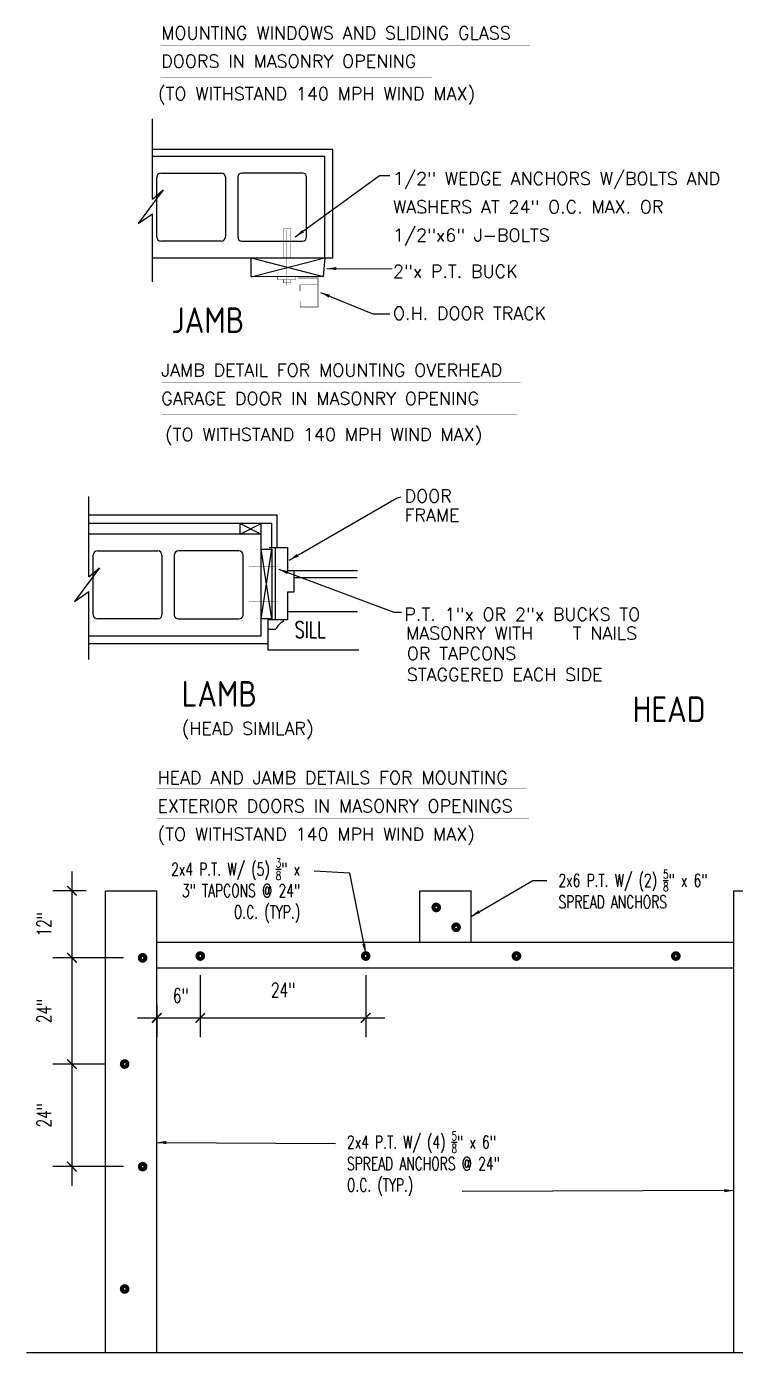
# Model space of a CAD drawing. Header units: inches. Extents: x -25328 to 8149, y -5530 to 4336.
# Drawn here: x 1924.4 to 2145.4, y -2818.2 to -2404.7 of the extents above; entities that cross this region are included whole.
import ezdxf

# ---------------------------------------------------------------- set-up
doc = ezdxf.new("R2010")
doc.units = ezdxf.units.IN
doc.header["$LTSCALE"] = 16
doc.header["$MEASUREMENT"] = 0
doc.layers.get('0').update_dxf_attribs({"linetype": 'CONTINUOUS'})
doc.layers.get('DEFPOINTS').update_dxf_attribs({"linetype": 'CONTINUOUS'})
for name, color, linetype in [('CONC', 3, 'CONTINUOUS'), ('DIM', 5, 'CONTINUOUS'), ('DIMS', 5, 'CONTINUOUS'), ('HATCH', 8, 'CONTINUOUS'), ('NOTE', 11, 'CONTINUOUS'), ('TEXT', 11, 'CONTINUOUS'), ('WALLS EXT', 6, 'CONTINUOUS')]:
    doc.layers.add(name, color=color, linetype=linetype)
doc.styles.add('HALLDIMTEXT', font='archs.shx')
doc.styles.add('NOTES', font='romant.shx', dxfattribs={"width": 0.7, "height": 4.5})
doc.styles.add('PAYTAS RM', font='romans.shx', dxfattribs={"width": 0.7, "height": 4.5})
doc.styles.add('PAYTS NOTES', font='romans.shx', dxfattribs={"width": 0.7, "height": 4.5})
doc.styles.add('STYLEDJ', font='simplex.shx', dxfattribs={"width": 0.7})
doc.dimstyles.new('DIM- PAYTAS', dxfattribs={"dimscale": 48, "dimtxt": 0.1, "dimasz": 0.0625, "dimexe": 0.125, "dimexo": 0.125, "dimgap": 0.125, "dimtad": 1, "dimdec": 1, "dimzin": 3, "dimdsep": 46, "dimlunit": 4, "dimtxsty": 'PAYTAS RM', "dimblk": 'ARCHTICK', "dimcen": 0.09, "dimdle": 0.125, "dimclrd": 5, "dimclre": 5, "dimclrt": 11, "dimadec": 0, "dimazin": 0, "dimtfac": 1, "dimtdec": 1, "dimtofl": 0, "dimtmove": 2, "dimatfit": 3, "dimfxl": 0, "dimfrac": 2, "dimtolj": 1, "dimtzin": 3, "dimarcsym": 0})

# ---------------------------------------------------------------- blocks, each defined once
blk = doc.blocks.new('_ArchTick')
at = {"color": 0, "linetype": 'ByBlock', "const_width": 0.15}
blk.add_lwpolyline([(-0.5, -0.5), (0.5, 0.5)], dxfattribs=at)
blk = doc.blocks.new('*D34')
at = {"layer": 'DEFPOINTS', "color": 0, "linetype": 'Continuous', "transparency": 16777216}
for p in [(1960.57, -2695.14), (1938.52, -2728.25), (1954.96, -2728.25)]:
    blk.add_point(p, dxfattribs=at)
at = {"layer": 'DIM', "color": 5, "linetype": 'Continuous', "lineweight": -2, "transparency": 16777216}
for p, q in [((1938.52, -2689.14), (1938.52, -2734.25)), ((1954.57, -2695.14), (1932.52, -2695.14)), ((1948.96, -2728.25), (1932.52, -2728.25))]:
    blk.add_line(p, q, dxfattribs=at)
at = {"layer": 'DIM', "color": 5, "linetype": 'Continuous', "lineweight": -2, "transparency": 16777216, "xscale": 3, "yscale": 3, "zscale": 3}
for p, rotation in [((1938.52, -2695.14), 90), ((1938.52, -2728.25), 270)]:
    blk.add_blockref('_ArchTick', p, dxfattribs=dict(at, rotation=rotation))
at = {"layer": 'DIM', "color": 11, "linetype": 'Continuous', "transparency": 16777216, "insert": (1929.84, -2711.69), "char_height": 4.5, "attachment_point": 5, "rotation": 90, "style": 'PAYTAS RM'}
blk.add_mtext('\\A1;24"', dxfattribs=at)
blk = doc.blocks.new('*D35')
at = {"layer": 'DEFPOINTS', "color": 0, "linetype": 'Continuous', "transparency": 16777216}
for p in [(1954.96, -2728.25), (1938.52, -2760.24), (1960.57, -2760.24)]:
    blk.add_point(p, dxfattribs=at)
at = {"layer": 'DIM', "color": 5, "linetype": 'Continuous', "lineweight": -2, "transparency": 16777216}
for p, q in [((1938.52, -2722.25), (1938.52, -2766.24)), ((1948.96, -2728.25), (1932.52, -2728.25)), ((1954.57, -2760.24), (1932.52, -2760.24))]:
    blk.add_line(p, q, dxfattribs=at)
at = {"layer": 'DIM', "color": 5, "linetype": 'Continuous', "lineweight": -2, "transparency": 16777216, "xscale": 3, "yscale": 3, "zscale": 3}
for p, rotation in [((1938.52, -2728.25), 90), ((1938.52, -2760.24), 270)]:
    blk.add_blockref('_ArchTick', p, dxfattribs=dict(at, rotation=rotation))
at = {"layer": 'DIM', "color": 11, "linetype": 'Continuous', "transparency": 16777216, "insert": (1929.84, -2744.25), "char_height": 4.5, "attachment_point": 5, "rotation": 90, "style": 'PAYTAS RM'}
blk.add_mtext('\\A1;24"', dxfattribs=at)
blk = doc.blocks.new('*D36')
at = {"layer": 'DEFPOINTS', "color": 0, "linetype": 'Continuous', "transparency": 16777216}
for p in [(1978.55, -2694.58), (2030.13, -2694.58), (2030.13, -2713.87)]:
    blk.add_point(p, dxfattribs=at)
at = {"layer": 'DIM', "color": 5, "linetype": 'Continuous', "lineweight": -2, "transparency": 16777216}
for p, q in [((1978.55, -2700.58), (1978.55, -2719.87)), ((2030.13, -2700.58), (2030.13, -2719.87)), ((1972.55, -2713.87), (2036.13, -2713.87))]:
    blk.add_line(p, q, dxfattribs=at)
at = {"layer": 'DIM', "color": 5, "linetype": 'Continuous', "lineweight": -2, "transparency": 16777216, "xscale": 3, "yscale": 3, "zscale": 3, "rotation": 180}
blk.add_blockref('_ArchTick', (1978.55, -2713.87), dxfattribs=at)
at = {"layer": 'DIM', "color": 5, "linetype": 'Continuous', "lineweight": -2, "transparency": 16777216, "xscale": 3, "yscale": 3, "zscale": 3}
blk.add_blockref('_ArchTick', (2030.13, -2713.87), dxfattribs=at)
at = {"layer": 'DIM', "color": 11, "linetype": 'Continuous', "transparency": 16777216, "insert": (2004.34, -2705.19), "char_height": 4.5, "attachment_point": 5, "style": 'PAYTAS RM'}
blk.add_mtext('\\A1;24"', dxfattribs=at)
blk = doc.blocks.new('*D37')
at = {"layer": 'DEFPOINTS', "color": 0, "linetype": 'Continuous', "transparency": 16777216}
for p in [(1978.55, -2694.58), (1964.96, -2703.87), (1978.55, -2713.87)]:
    blk.add_point(p, dxfattribs=at)
at = {"layer": 'DIM', "color": 5, "linetype": 'Continuous', "lineweight": -2, "transparency": 16777216}
for p, q in [((1978.55, -2700.58), (1978.55, -2719.87)), ((1964.96, -2709.87), (1964.96, -2719.87)), ((1958.96, -2713.87), (1984.55, -2713.87))]:
    blk.add_line(p, q, dxfattribs=at)
at = {"layer": 'DIM', "color": 5, "linetype": 'Continuous', "lineweight": -2, "transparency": 16777216, "xscale": 3, "yscale": 3, "zscale": 3, "rotation": 180}
blk.add_blockref('_ArchTick', (1964.96, -2713.87), dxfattribs=at)
at = {"layer": 'DIM', "color": 5, "linetype": 'Continuous', "lineweight": -2, "transparency": 16777216, "xscale": 3, "yscale": 3, "zscale": 3}
blk.add_blockref('_ArchTick', (1978.55, -2713.87), dxfattribs=at)
at = {"layer": 'DIM', "color": 11, "linetype": 'Continuous', "transparency": 16777216, "insert": (1972.43, -2706.95), "char_height": 4.5, "attachment_point": 5, "style": 'PAYTAS RM'}
blk.add_mtext('\\A1;6"', dxfattribs=at)
blk = doc.blocks.new('*D38')
at = {"layer": 'DEFPOINTS', "color": 0, "linetype": 'Continuous', "transparency": 16777216}
for p in [(1948.96, -2674.2), (1938.52, -2695.14), (1960.57, -2695.14)]:
    blk.add_point(p, dxfattribs=at)
at = {"layer": 'DIM', "color": 5, "linetype": 'Continuous', "lineweight": -2, "transparency": 16777216}
for p, q in [((1938.52, -2668.2), (1938.52, -2701.14)), ((1942.96, -2674.2), (1932.52, -2674.2)), ((1954.57, -2695.14), (1932.52, -2695.14))]:
    blk.add_line(p, q, dxfattribs=at)
at = {"layer": 'DIM', "color": 5, "linetype": 'Continuous', "lineweight": -2, "transparency": 16777216, "xscale": 3, "yscale": 3, "zscale": 3}
for p, rotation in [((1938.52, -2674.2), 90), ((1938.52, -2695.14), 270)]:
    blk.add_blockref('_ArchTick', p, dxfattribs=dict(at, rotation=rotation))
at = {"layer": 'DIM', "color": 11, "linetype": 'Continuous', "transparency": 16777216, "insert": (1929.84, -2684.67), "char_height": 4.5, "attachment_point": 5, "rotation": 90, "style": 'PAYTAS RM'}
blk.add_mtext('\\A1;12"', dxfattribs=at)

msp = doc.modelspace()

# ---------------------------------------------------------------- linework, layer by layer
at = {"layer": 'CONC'}
msp.add_line((1924.36262709, -2818.19738204), (2184.13684181, -2818.19738204), dxfattribs=at)
at = {"layer": 'DIM'}
msp.add_line((1964.96245836, -2713.86807391), (1978.54782679, -2713.86807391), dxfattribs=at)
at = {"layer": 'NOTE'}
for p, q in [((1963.63739422, -2458.5259865), (1963.63739422, -2433.46920632)), ((2019.82747956, -2443.06913512), (1963.63739422, -2443.06913512)), ((2019.82747956, -2476.84140471), (2019.82747956, -2443.06913512)), ((2017.37205368, -2445.19084144), (1963.63739422, -2445.19084144)), ((2017.37205368, -2476.84140471), (2017.37205368, -2445.19084144)), ((1964.9771025, -2470.30693013), (1964.9771025, -2451.67008042)), ((1966.2641025, -2450.38308042), (1985.13005372, -2450.38308042)), ((1986.41705372, -2451.67008042), (1986.41705372, -2470.30693013)), ((1990.24056898, -2451.67008042), (1990.24056898, -2470.30693013)), ((2010.3935202, -2450.38308042), (1991.52756898, -2450.38308042)), ((2011.6805202, -2470.30693013), (2011.6805202, -2451.67008042)), ((1966.9543441, -2455.67656641), (1959.14996702, -2466.14187188)), ((1963.63739422, -2458.5259865), (1966.9543441, -2455.67656641)), ((1959.14996702, -2466.14187188), (1963.63739422, -2463.09601198)), ((1963.63739422, -2484.28686476), (1963.63739422, -2463.09601198)), ((1985.13005372, -2471.59393013), (1966.2641025, -2471.59393013)), ((1991.52756898, -2471.59393013), (2010.3935202, -2471.59393013)), ((1963.63739422, -2476.84140471), (2017.37205368, -2476.84140471)), ((1994.45159003, -2482.71293756), (1994.45159003, -2476.84140471)), ((1994.45159003, -2476.84140471), (2016.86128957, -2482.64911683)), ((1994.45159003, -2482.71293756), (2017.37205368, -2476.84140471)), ((2017.37205368, -2476.84140471), (2016.86128957, -2482.64911683)), ((2017.37205368, -2476.84140471), (2019.82747956, -2476.84140471)), ((2016.86128957, -2482.64911683), (1994.45159003, -2482.71293756)), ((1943.82361128, -2576.3634707), (1943.82361128, -2551.30669052)), ((2002.47619873, -2557.11801041), (1943.82361128, -2557.11801041)), ((2002.47619873, -2567.17106881), (2002.47619873, -2557.11801041)), ((2000.81846929, -2559.65889281), (1943.82361128, -2559.65889281)), ((1997.55827074, -2563.02832564), (1943.82361128, -2563.02832564)), ((1990.98261547, -2559.65889281), (1997.55827074, -2563.02832564)), ((1990.98261547, -2563.02832564), (1997.55827074, -2559.65889281)), ((1990.98261547, -2563.02832564), (1990.98261547, -2559.65889281)), ((1997.55827074, -2563.02832564), (1997.55827074, -2559.65889281)), ((1997.55827074, -2594.67888891), (1997.55827074, -2563.02832564)), ((2000.81846929, -2567.17106881), (2000.81846929, -2559.65889281)), ((1997.55827074, -2589.37617723), (2000.87372745, -2567.66819817)), ((2000.87372745, -2589.37617723), (1997.55827074, -2567.66819817)), ((1997.55827074, -2567.66819817), (2000.87372745, -2567.66819817)), ((2000.04486381, -2567.17106881), (2005.79165545, -2567.17106881)), ((2000.87372745, -2567.66819817), (2000.87372745, -2589.37617723)), ((2001.86836555, -2567.17106881), (2001.86836555, -2589.7628324)), ((2005.79165545, -2567.17106881), (2005.79165545, -2574.29658814)), ((1945.16331956, -2588.14441433), (1945.16331956, -2569.50756462)), ((1946.45031956, -2568.22056462), (1965.31627078, -2568.22056462)), ((1966.60327078, -2569.50756462), (1966.60327078, -2588.14441433)), ((1970.42678604, -2569.50756462), (1970.42678604, -2588.14441433)), ((1990.57973726, -2568.22056462), (1971.71378604, -2568.22056462)), ((1991.86673726, -2588.14441433), (1991.86673726, -2569.50756462)), ((1947.14056116, -2573.51405061), (1939.33618408, -2583.97935608)), ((1943.82361128, -2576.3634707), (1947.14056116, -2573.51405061)), ((2005.79165545, -2574.29658814), (2007.67041316, -2574.29658814)), ((2007.67041316, -2574.29658814), (2007.67041316, -2581.14592499)), ((2007.67041316, -2574.29658814), (2027.53208636, -2574.29658814)), ((2007.67041316, -2576.49403207), (2027.44367374, -2576.49403207)), ((1939.33618408, -2583.97935608), (1943.82361128, -2580.93349618)), ((1943.82361128, -2602.12434896), (1943.82361128, -2580.93349618)), ((2005.79165545, -2581.14592499), (2005.79165545, -2589.7628324)), ((2007.67041316, -2581.14592499), (2005.79165545, -2581.14592499)), ((2005.79165545, -2587.09945692), (2027.53208636, -2587.09945692)), ((1965.31627078, -2589.43141433), (1946.45031956, -2589.43141433)), ((1971.71378604, -2589.43141433), (1990.57973726, -2589.43141433)), ((2000.87372745, -2589.37617723), (1997.55827074, -2589.37617723)), ((1999.59383955, -2589.37617723), (1999.59383955, -2599.11893762)), ((2005.79165545, -2589.7628324), (1999.59383955, -2589.7628324)), ((2004.43916381, -2589.7628324), (2004.43916381, -2590.29260568)), ((1943.82361128, -2594.67888891), (1997.55827074, -2594.67888891)), ((1999.59383955, -2592.64459407), (2002.11895901, -2592.64459407)), ((1999.59383955, -2597.17515049), (1943.82361128, -2597.17515049)), ((1999.59383955, -2599.11893762), (2027.97414725, -2599.11893762))]:
    msp.add_line(p, q, dxfattribs=at)
at = {"layer": 'NOTE', "const_width": 0.1287}
for points in [[(2004.38815009, -2476.84140471), (2004.38815009, -2467.75821472), (2006.7550937, -2467.75821472), (2006.7550937, -2476.84140471)], [(2005.52717072, -2485.52461553), (2005.52717072, -2468.2218646)], [(2002.57683581, -2482.68979762), (2002.57683581, -2483.5807549), (2008.25933359, -2483.5807549), (2008.25933359, -2482.69403316)], [(2004.54477182, -2483.5807549), (2004.54477182, -2484.66144703), (2006.54065628, -2484.66144703), (2006.54065628, -2483.5807549)], [(2015.26105804, -2485.28181203), (2015.26105804, -2483.11189814), (2009.06806338, -2483.11189814)], [(2009.64267245, -2487.32408446), (2009.64267245, -2485.28181203), (2015.26105804, -2485.28181203), (2015.26105804, -2492.1744826), (2009.70651742, -2492.1744826), (2009.70651742, -2490.3874931)], [(2002.79837509, -2573.11244084), (1993.71500254, -2573.11244084)], [(2002.79837509, -2583.88164633), (1993.71500254, -2583.88164633)]]:
    msp.add_lwpolyline(points, dxfattribs=at)
at = {"layer": 'NOTE'}
for centre, radius, start, end in [((1966.2641025, -2451.67008042), 1.287, 90, 180), ((1985.13005372, -2451.67008042), 1.287, 0, 90), ((1991.52756898, -2451.67008042), 1.287, 90, 180), ((2010.3935202, -2451.67008042), 1.287, 0, 90), ((1966.2641025, -2470.30693013), 1.287, 180, 270), ((1985.13005372, -2470.30693013), 1.287, 270, 0), ((1991.52756898, -2470.30693013), 1.287, 180, 270), ((2010.3935202, -2470.30693013), 1.287, 270, 0), ((1946.45031956, -2569.50756462), 1.287, 90, 180), ((1965.31627078, -2569.50756462), 1.287, 0, 90), ((1971.71378604, -2569.50756462), 1.287, 90, 180), ((1990.57973726, -2569.50756462), 1.287, 0, 90), ((1946.45031956, -2588.14441433), 1.287, 180, 270), ((1965.31627078, -2588.14441433), 1.287, 270, 0), ((1971.71378604, -2588.14441433), 1.287, 180, 270), ((1990.57973726, -2588.14441433), 1.287, 270, 0), ((2006.05919162, -2594.2111608), 4.24023164, 112.4614141218, 158.3181074051)]:
    msp.add_arc(centre, radius, start, end, dxfattribs=at)
at = {"layer": 'TEXT', "const_width": 0.1287}
for points in [[(1966.14507669, -2410.64749518), (2081.3568562, -2410.64749518)], [(1966.27765752, -2420.45466134), (2050.73093905, -2420.45466134)], [(1966.4860352, -2515.67472705), (2078.49367096, -2515.67472705)], [(1966.36738264, -2525.75632356), (2077.30714969, -2525.75632356)], [(1964.82591799, -2642.31962079), (2080.31984125, -2642.31962079)], [(1964.99985483, -2651.70862644), (2081.01558642, -2651.70862644)]]:
    msp.add_lwpolyline(points, dxfattribs=at)
at = {"layer": 'WALLS EXT'}
for p, q in [((1948.96245836, -2818.19738204), (1948.96245836, -2674.19738204)), ((1948.96245836, -2674.19738204), (1964.96245836, -2674.19738204)), ((1964.96245836, -2818.19738204), (1964.96245836, -2674.19738204)), ((2046.96245836, -2690.19738204), (2046.96245836, -2674.19738204)), ((2046.96245836, -2674.19738204), (2062.96245836, -2674.19738204)), ((2062.96245836, -2690.19738204), (2062.96245836, -2674.19738204)), ((2144.96245836, -2818.19738204), (2144.96245836, -2674.19738204)), ((2144.96245836, -2674.19738204), (2160.96245836, -2674.19738204)), ((1964.96245836, -2690.19738204), (2144.96245836, -2690.19738204)), ((1964.96245836, -2698.19738204), (2144.96245836, -2698.19738204))]:
    msp.add_line(p, q, dxfattribs=at)
at = {"layer": 'WALLS EXT', "color": 3, "const_width": 1.25}
for points in [[(2053.00470165, -2679.42440354, -1), (2051.25470165, -2679.42440354, -1)], [(2059.18332932, -2685.59790484, -1), (2057.43332932, -2685.59790484, -1)], [(1961.44863049, -2695.13876118, -1), (1959.69863049, -2695.13876118, -1)], [(1979.42282679, -2694.5775346, -1), (1977.67282679, -2694.5775346, -1)], [(2031.00470165, -2694.5775346, -1), (2029.25470165, -2694.5775346, -1)], [(2078.00470165, -2694.5775346, -1), (2076.25470165, -2694.5775346, -1)], [(2127.70996469, -2694.5775346, -1), (2125.95996469, -2694.5775346, -1)], [(1955.83169691, -2728.25116952, -1), (1954.08169691, -2728.25116952, -1)], [(1961.44863049, -2760.24112026, -1), (1959.69863049, -2760.24112026, -1)], [(1955.83169691, -2798.40457229, -1), (1954.08169691, -2798.40457229, -1)]]:
    msp.add_lwpolyline(points, format="xyb", close=True, dxfattribs=at)

# ---------------------------------------------------------------- texts
at = {"layer": 'HATCH', "color": 3, "style": 'HALLDIMTEXT'}
for s, p in [('JAMB', (1969.56375704, -2500.28171509)), ('LAMB', (1972.73591178, -2616.79023888)), ('HEAD', (2113.33522537, -2621.61402974))]:
    msp.add_text(s, height=8, dxfattribs=at).set_placement(p)
at = {"layer": 'NOTE', "style": 'STYLEDJ', "width": 0.7}
msp.add_text('SILL', height=5.148, dxfattribs=at).set_placement((2008.03288333, -2595.37688466))
at = {"layer": 'TEXT', "style": 'PAYTS NOTES'}
for s, p in [('MOUNTING WINDOWS AND SLIDING GLASS', (1966.35257936, -2408.69808915)), ('DOORS IN MASONRY OPENING', (1966.35257936, -2417.523232)), ('(TO WITHSTAND 140 MPH WIND MAX)', (1965.32957757, -2427.64860176)), ('1/2" WEDGE ANCHORS W/BOLTS AND', (2038.64035055, -2454.11698778)), ('WASHERS AT 24" O.C. MAX. OR', (2038.64035055, -2462.94213063)), ('1/2"x6" J-BOLTS', (2038.64035055, -2471.76727349)), ('2"x P.T. BUCK', (2038.61904624, -2483.06099787)), ('O.H. DOOR TRACK', (2038.61904624, -2496.13248557)), ('JAMB DETAIL FOR MOUNTING OVERHEAD', (1966.37724931, -2513.87236291)), ('GARAGE DOOR IN MASONRY OPENING', (1966.37724931, -2522.69750577)), ('(TO WITHSTAND 140 MPH WIND MAX)', (1967.55129195, -2533.93307235)), ('DOOR', (2042.23795794, -2553.12050801)), ('FRAME', (2042.23795794, -2559.06043605)), ('P.T. 1"x OR 2"x BUCKS TO', (2042.20432501, -2590.02796206)), ('MASONRY WITH   T NAILS', (2042.69724284, -2595.89745352)), ('OR TAPCONS', (2042.94369602, -2602.21109819)), ('STAGGERED EACH SIDE', (2042.94369602, -2608.79575822)), ('(HEAD SIMILAR)', (1972.73591178, -2625.61538174)), ('HEAD AND JAMB DETAILS FOR MOUNTING', (1965.21162371, -2640.92876266)), ('EXTERIOR DOORS IN MASONRY OPENINGS', (1965.21162371, -2649.75390552)), ('(TO WITHSTAND 140 MPH WIND MAX)', (1965.21162371, -2658.57904837))]:
    msp.add_text(s, height=4, dxfattribs=at).set_placement(p)
at = {"layer": 'TEXT', "char_height": 4}
for s, insert, width, attachment_point, style in [('\\A1;{\\H1x;COUPLER} TO TOP PLATE MAX 6\'-0" O.C. ALLTHREADS TO BE AT EACH CORNER AND EACH SIDE OF EACH OPENING', (2228.17654196, -2519.31804031), 97.8094529003, 3, 'NOTES'), ('\\A1;2x4 P.T. W/ (5) {\\H0.7x;\\S3/8;}" x 3" TAPCONS @ 24" O.C. (TYP.)', (2009.66073732, -2664.13425203), 45.6003106875, 3, 'PAYTS NOTES'), ('\\A1;2x6 P.T. W/ (2) {\\H0.7x;\\S5/8;}" x 6" SPREAD ANCHORS', (2090.23949506, -2667.63464654), 56.970739687, 1, 'PAYTS NOTES'), ('\\A1;2x4 P.T. W/ (4) {\\H0.7x;\\S5/8;}" x 6" SPREAD ANCHORS @ 24" O.C. (TYP.)', (2024.28607617, -2749.25452466), 56.970739687, 1, 'PAYTS NOTES')]:
    msp.add_mtext(s, dxfattribs=dict(at, insert=insert, width=width, attachment_point=attachment_point, style=style))

# ---------------------------------------------------------------- dimensions: what is measured, and where the dimension line sits
at = {"layer": 'DIM', "linetype": 'Continuous'}
for base, p1, p2, text, picture, middle in [((1938.51645581, -2695.13876118), (1948.96245836, -2674.19738204), (1960.57363049, -2695.13876118), '12"', '*D38', (1929.83788438, -2684.66807161)), ((1938.51645581, -2728.25116952), (1960.57363049, -2695.13876118), (1954.95669691, -2728.25116952), '24"', '*D34', (1929.83788438, -2711.69496535)), ((1938.51645581, -2760.24112026), (1954.95669691, -2728.25116952), (1960.57363049, -2760.24112026), '24"', '*D35', (1929.83788438, -2744.24614489))]:
    dim = msp.add_linear_dim(base=base, p1=p1, p2=p2, angle=90, text=text, dimstyle='DIM- PAYTAS', dxfattribs=at)
    dim.commit()
    dim.dimension.update_dxf_attribs({"geometry": picture, "text_midpoint": middle})
dim = msp.add_linear_dim(base=(1978.54782679, -2713.86807391), p1=(1964.96245836, -2703.86807391), p2=(1978.54782679, -2694.5775346), text='6"', dimstyle='DIM- PAYTAS', dxfattribs=at)
dim.commit()
dim.dimension.update_dxf_attribs({"geometry": '*D37', "text_midpoint": (1972.42557352, -2706.94715518), "dimtype": 160})
dim = msp.add_linear_dim(base=(2030.12970165, -2713.86807391), p1=(1978.54782679, -2694.5775346), p2=(2030.12970165, -2694.5775346), text='24"', dimstyle='DIM- PAYTAS', dxfattribs=at)
dim.commit()
dim.dimension.update_dxf_attribs({"geometry": '*D36', "text_midpoint": (2004.33876422, -2705.18950248)})

# ---------------------------------------------------------------- leaders
at = {"layer": 'DIMS'}
for points in [[(2030.12970165, -2693.7025346), (2025.14322929, -2668.67564964), (2014.027831, -2668.11072139)], [(1964.96245836, -2752.70261846), (2020.68622756, -2752.99706821)], [(2144.96245836, -2767.71954244), (2060.16076545, -2768.01398784)]]:
    msp.add_leader(points, dimstyle='DIM- PAYTAS', override={"dimgap": 0.125, "dimtad": 0}, dxfattribs=at)
at = {"layer": 'DIMS', "linetype": 'Continuous'}
msp.add_leader([(2062.96245836, -2682.19738204), (2082.26752228, -2670.9914461), (2086.59464936, -2670.9914461)], dimstyle='DIM- PAYTAS', override={"dimgap": 0.125, "dimtad": 0}, dxfattribs=at)
at = {"layer": 'WALLS EXT', "linetype": 'Continuous'}
for points in [[(2008.14676689, -2470.31951513), (2034.44100059, -2451.12238624), (2037.61710808, -2451.12238624)], [(2018.01133919, -2480.18033578), (2038.34388078, -2480.28523855)], [(2016.01743547, -2487.62840152), (2032.36217179, -2494.34215232), (2037.65618484, -2494.34215232)], [(2006.28385506, -2571.1064126), (2039.74827294, -2551.76706501), (2041.21766715, -2551.39994448)], [(2003.00961723, -2573.95708446), (2038.92062645, -2587.36580017), (2041.24428012, -2587.36580017)]]:
    msp.add_leader(points, dimstyle='DIM- PAYTAS', override={"dimtad": 0}, dxfattribs=at)

doc.saveas('drawing.dxf')
